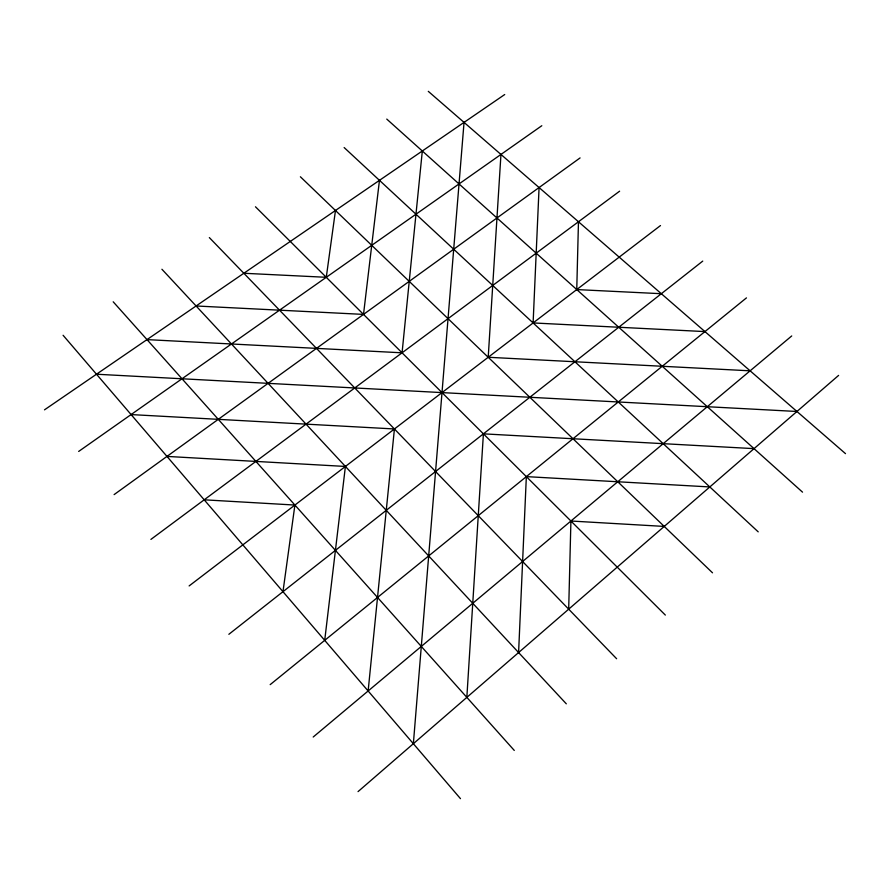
<?xml version="1.0" encoding="UTF-8"?>
<svg xmlns="http://www.w3.org/2000/svg" width="890" height="890" viewBox="0 0 890 890"><rect width="100%" height="100%" fill="white"/><g stroke="black" fill="none" stroke-linecap="round" stroke-linejoin="round"><path stroke-width="1.33" d="M568.688 609.172L570.913 521.017L664.229 526.424M578.467 221.755L576.753 289.573L661.337 293.711M518.592 652.559L526.346 476.617L709.819 486.941M539.073 187.545L533.11 322.936L704.947 331.592M466.838 697.382L483.404 433.842L754.03 448.638M500.959 154.448L488.209 357.268L750.125 370.819M413.361 743.706L464.046 122.397M368.137 690.974L394.426 428.969L131.097 414.573M422.316 150.989L402.069 352.807L146.995 339.613M324.716 640.344L345.409 466.449L166.975 456.414M379.463 180.347L363.509 314.404L196.1 305.982M282.976 591.683L294.901 505.053L204.188 499.813M335.474 210.485L326.274 277.302L243.838 273.263M358.047 791.611L838.602 375.402M313.202 737.02L791.722 335.953M270.182 684.633L746.454 297.883M228.852 634.303L702.744 261.104M189.125 585.931L660.491 225.559M150.911 539.396L619.618 191.183M114.109 494.606L580.08 157.919M78.665 451.441L541.799 125.724M44.5 409.834L504.719 94.529M96.487 374.223L796.939 411.48M428.29 91.347L845.5 453.644M386.761 119.093L802.524 492.148M344.141 147.551L758.213 531.853M300.386 176.776L712.512 572.815M255.475 206.78L665.342 615.079M209.339 237.597L616.625 658.734M161.924 269.258L566.307 703.823M113.197 301.799L514.287 750.437M63.09 335.274L460.475 798.653"/></g></svg>
